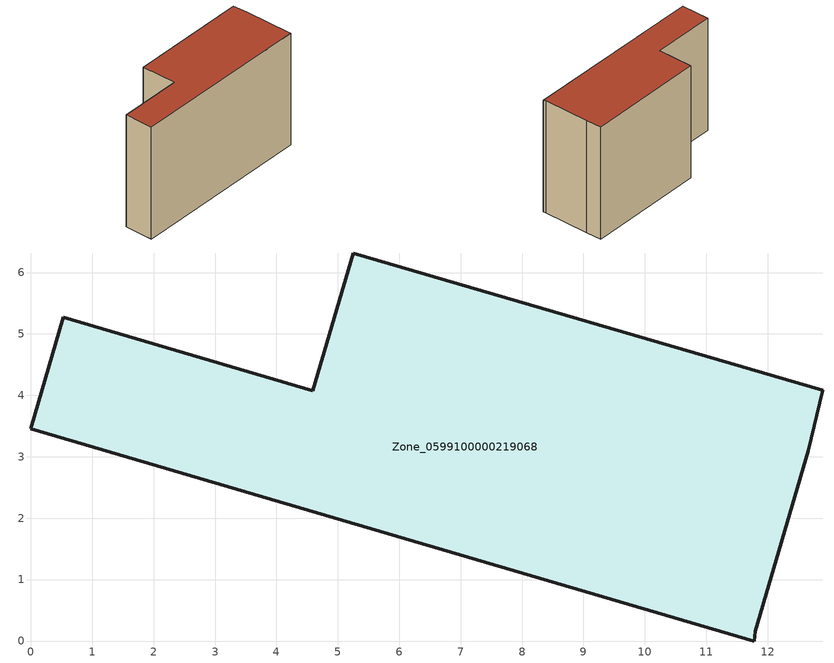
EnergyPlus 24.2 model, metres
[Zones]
Zone_0599100000219068
 floor ground (C_G): 11.78,0 0,3.46 0.53,5.27 4.59,4.08 5.25,6.32 12.9,4.09 12.66,3.1 11.8,0.16 z0
 wall outside (C_F): 4.59,4.08 0.53,5.27 0,3.46 11.78,0 11.8,0.16 12.66,3.1 12.9,4.09 5.25,6.32 4.59,4.08 z0:7.84
 roof outside (C_R): 12.9,4.09 5.25,6.32 4.59,4.08 0.53,5.27 0,3.46 11.78,0 11.8,0.16 12.66,3.1 z7.84
[BUILDING]
Pand.0599100000219068: North Axis=0; Terrain=City; Loads Convergence Tolerance Value=0.04; Temperature Convergence Tolerance Value=0.4; Solar Distribution=FullExterior; Maximum Number of Warmup Days=25; Minimum Number of Warmup Days=1
[Site:Location]
Rotterdam.The.Hague.AP_ZH_NLD Design_Conditions: Latitude=51.96; Longitude=4.45; Time Zone=1; Elevation=-4.5
[SITE:GROUNDTEMPERATURE:BUILDINGSURFACE]
18, 18, 18, 18, 18, 18, 18, 18, 18, 18, 18, 18
[MATERIAL] Thermal Absorptance=0.9; Solar Absorptance=0.7; Visible Absorptance=0.7
Name | Roughness | Thickness | Conductivity | Density | Specific Heat
G.TI.1946 | MediumSmooth | 0.15 | 1 | 540 | 1210
F.TI.1946 | Rough | 0.3 | 0.857143 | 1920 | 840
R.TI.1946 | MediumRough | 0.2 | 0.1 | 1500 | 1000
[CONSTRUCTION]
C_G: G.TI.1946
C_F: F.TI.1946
C_R: R.TI.1946
[ZONE]
Zone_0599100000219068: Type=1; Multiplier=1; Ceiling Height=Autocalculate; Volume=Autocalculate; Floor Area=autocalculate; Part of Total Floor Area=Yes
[ZONEINFILTRATION:DESIGNFLOWRATE]
Infil_Zone_0599100000219068: Zone or ZoneList or Space or SpaceList=Zone_0599100000219068; Schedule=AlwaysOn; Design Flow Rate Calculation Method=Flow/Area; Flow Rate per Floor Area=0.003; Constant Term Coefficient=1; Temperature Term Coefficient=0; Velocity Term Coefficient=0; Velocity Squared Term Coefficient=0
[HVACTEMPLATE:ZONE:IDEALLOADSAIRSYSTEM]
Zone_0599100000219068: Maximum Heating Supply Air Temperature=50; Minimum Cooling Supply Air Temperature=13; Maximum Heating Supply Air Humidity Ratio=0.0156; Minimum Cooling Supply Air Humidity Ratio=0.0077; Heating Limit=NoLimit; Cooling Limit=NoLimit; Dehumidification Control Type=ConstantSensibleHeatRatio; Cooling Sensible Heat Ratio=0.7; Dehumidification Setpoint=60; Humidification Control Type=None; Humidification Setpoint=30; Outdoor Air Method=None; Outdoor Air Flow Rate per Person=0.00944; Outdoor Air Flow Rate per Zone Floor Area=0; Outdoor Air Flow Rate per Zone=0; Demand Controlled Ventilation Type=None; Outdoor Air Economizer Type=NoEconomizer; Heat Recovery Type=None; Sensible Heat Recovery Effectiveness=0.7; Latent Heat Recovery Effectiveness=0.65
[ZONECONTROL:THERMOSTAT]
ThermostatControl_Zone_0599100000219068: Zone or ZoneList=Zone_0599100000219068; Control Type Schedule=DualSetpointControlType; Control 1=Thermostat_Zone_0599100000219068; Temperature Difference Between Cutout And Setpoint=0
[THERMOSTATSETPOINT:DUALSETPOINT]
Thermostat_Zone_0599100000219068: Heating Setpoint Temperature Schedule=HeatingSetpoint_Zone_0599100000219068; Cooling Setpoint Temperature Schedule=CoolingSetpoint_Zone_0599100000219068
[SCHEDULE:COMPACT]
HeatingSetpoint_Zone_0599100000219068: Through: 12/31, For: AllDays, Until: 24:00, 21
CoolingSetpoint_Zone_0599100000219068: Through: 12/31, For: AllDays, Until: 24:00, 24
DualSetpointControlType: Through: 12/31, For: AllDays, Until: 24:00, 4
AlwaysOn: Through: 12/31, For: AllDays, Until: 24:00, 1
